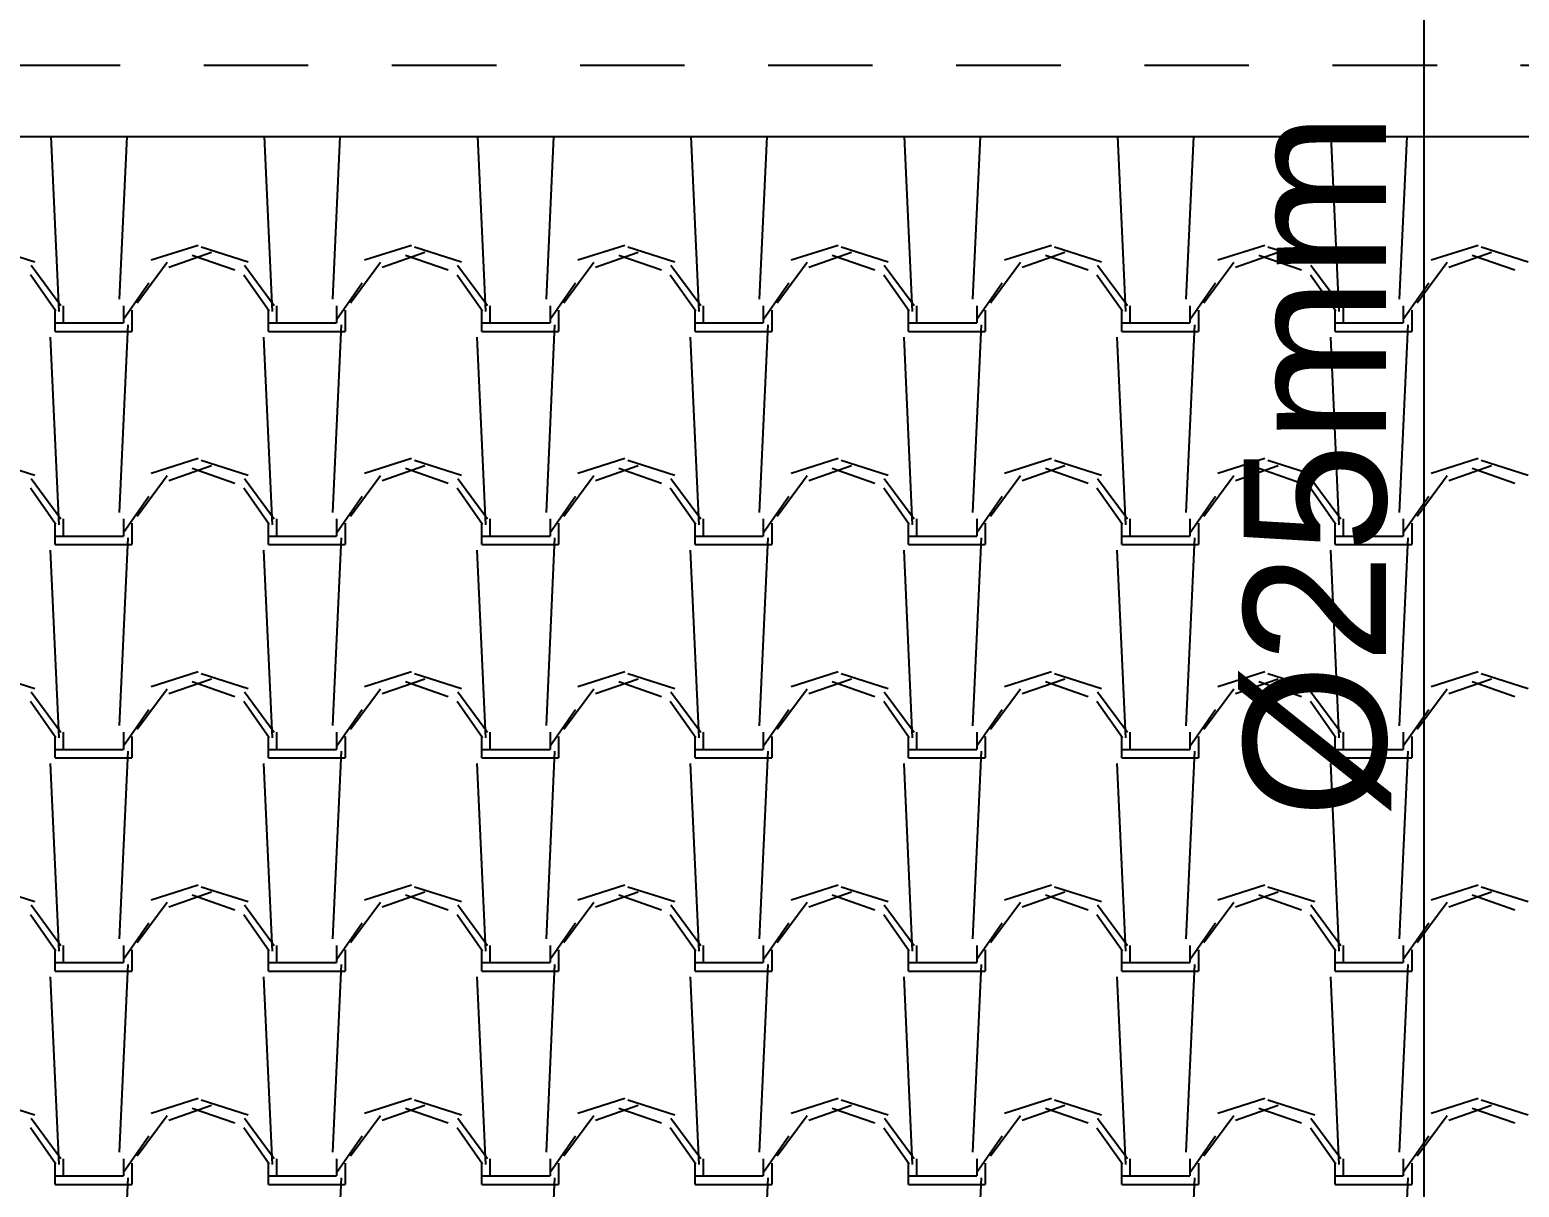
# Model space of a CAD drawing. Header units: millimetres. Extents: x 3923 to 4007, y 744 to 863.
# Drawn here: x 3934.984 to 3936.766, y 840.886 to 842.271 of the extents above; entities that cross this region are included whole.
import ezdxf
from ezdxf.enums import TextEntityAlignment as Align

# ---------------------------------------------------------------- set-up
doc = ezdxf.new("R2010")
doc.units = ezdxf.units.MM
doc.linetypes.add('HIDDEN2', pattern=[0.1875, 0.125, -0.0625])
for name, color, linetype in [('-HIDRO', 8, 'Continuous'), ('HID-TUBPRIMARIO', 5, 'Continuous'), ('TEXTO', 3, 'Continuous')]:
    doc.layers.add(name, color=color, linetype=linetype)
doc.styles.get("Standard").update_dxf_attribs({"font": 'arial.ttf'})

msp = doc.modelspace()

# ---------------------------------------------------------------- linework, layer by layer
at = {"layer": '-HIDRO', "linetype": 'HIDDEN2'}
msp.add_line((3931.1423, 842.2286), (3938.3715, 842.2286), dxfattribs=at)
at = {"layer": '-HIDRO'}
msp.add_line((3931.1423, 842.1435), (3938.3715, 842.1435), dxfattribs=at)
at = {"layer": '-HIDRO', "linetype": 'Continuous'}
for p, q in [((3935.0193, 841.9341), (3935.0098, 842.1435)), ((3935.0916, 841.9489), (3935.1005, 842.1435)), ((3935.2745, 841.9341), (3935.265, 842.1435)), ((3935.3468, 841.9489), (3935.3556, 842.1435)), ((3935.5297, 841.9341), (3935.5201, 842.1435)), ((3935.602, 841.9489), (3935.6108, 842.1435)), ((3935.7848, 841.9341), (3935.7753, 842.1435)), ((3935.8571, 841.9488), (3935.866, 842.1435)), ((3936.04, 841.9341), (3936.0304, 842.1435)), ((3936.1123, 841.9488), (3936.1211, 842.1435)), ((3936.2951, 841.9342), (3936.2856, 842.1435)), ((3936.3674, 841.9488), (3936.3763, 842.1435)), ((3936.5503, 841.9342), (3936.5407, 842.1435)), ((3936.6226, 841.9488), (3936.6314, 842.1435)), ((3935.1856, 842.0131), (3935.1295, 841.9953)), ((3935.4408, 842.0131), (3935.3847, 841.9953)), ((3935.6959, 842.0131), (3935.6398, 841.9953)), ((3935.9511, 842.0131), (3935.895, 841.9953)), ((3936.2062, 842.0131), (3936.1501, 841.9953)), ((3936.4614, 842.0131), (3936.4053, 841.9953)), ((3936.7165, 842.0131), (3936.6604, 841.9953)), ((3934.9903, 841.993), (3934.9342, 842.0109)), ((3935.2016, 842.0046), (3935.1506, 841.9868)), ((3935.2294, 841.9834), (3935.1784, 842.0012)), ((3935.2455, 841.993), (3935.1893, 842.0109)), ((3935.4567, 842.0046), (3935.4057, 841.9868)), ((3935.4845, 841.9834), (3935.4335, 842.0012)), ((3935.5006, 841.993), (3935.4445, 842.0109)), ((3935.7119, 842.0046), (3935.6609, 841.9868)), ((3935.7397, 841.9834), (3935.6887, 842.0012)), ((3935.7558, 841.993), (3935.6996, 842.0109)), ((3935.967, 842.0046), (3935.916, 841.9868)), ((3935.9948, 841.9834), (3935.9438, 842.0012)), ((3936.0109, 841.993), (3935.9548, 842.0109)), ((3936.2222, 842.0046), (3936.1712, 841.9868)), ((3936.25, 841.9834), (3936.199, 842.0012)), ((3936.2661, 841.993), (3936.2099, 842.0109)), ((3936.4773, 842.0046), (3936.4263, 841.9868)), ((3936.5051, 841.9834), (3936.4541, 842.0012)), ((3936.5212, 841.993), (3936.4651, 842.0109)), ((3936.7325, 842.0046), (3936.6815, 841.9868)), ((3936.7603, 841.9834), (3936.7093, 842.0012)), ((3936.7764, 841.993), (3936.7202, 842.0109)), ((3935.0155, 841.9344), (3934.9849, 841.9778)), ((3935.0214, 841.9407), (3934.9857, 841.9891)), ((3935.1484, 841.9925), (3935.1127, 841.9441)), ((3935.2706, 841.9344), (3935.24, 841.9777)), ((3935.2765, 841.9407), (3935.2408, 841.9891)), ((3935.4036, 841.9925), (3935.3678, 841.9441)), ((3935.5258, 841.9344), (3935.4952, 841.9777)), ((3935.5317, 841.9407), (3935.4959, 841.9891)), ((3935.6587, 841.9925), (3935.623, 841.9441)), ((3935.7809, 841.9344), (3935.7503, 841.9777)), ((3935.7868, 841.9407), (3935.7511, 841.9891)), ((3935.9139, 841.9925), (3935.8781, 841.9441)), ((3936.0361, 841.9344), (3936.0055, 841.9777)), ((3936.042, 841.9407), (3936.0062, 841.9891)), ((3936.169, 841.9925), (3936.1333, 841.9441)), ((3936.2912, 841.9344), (3936.2606, 841.9777)), ((3936.2971, 841.9407), (3936.2614, 841.9891)), ((3936.4242, 841.9925), (3936.3884, 841.9441)), ((3936.5464, 841.9344), (3936.5158, 841.9777)), ((3936.5523, 841.9407), (3936.5165, 841.9891)), ((3936.6793, 841.9925), (3936.6436, 841.9441)), ((3935.1267, 841.9678), (3935.0961, 841.9244)), ((3935.3819, 841.9678), (3935.3513, 841.9244)), ((3935.637, 841.9678), (3935.6064, 841.9244)), ((3935.8922, 841.9678), (3935.8616, 841.9244)), ((3936.1473, 841.9678), (3936.1167, 841.9244)), ((3936.4025, 841.9678), (3936.3719, 841.9244)), ((3936.6576, 841.9678), (3936.627, 841.9244)), ((3935.0246, 841.9205), (3935.0246, 841.9409)), ((3935.0961, 841.9409), (3935.0961, 841.9205)), ((3935.2798, 841.9205), (3935.2798, 841.9409)), ((3935.3512, 841.9409), (3935.3512, 841.9205)), ((3935.5349, 841.9205), (3935.5349, 841.9409)), ((3935.6064, 841.9409), (3935.6064, 841.9205)), ((3935.7901, 841.9205), (3935.7901, 841.9409)), ((3935.8615, 841.9409), (3935.8615, 841.9205)), ((3936.0452, 841.9205), (3936.0452, 841.9409)), ((3936.1167, 841.9409), (3936.1167, 841.9205)), ((3936.3004, 841.9205), (3936.3004, 841.9409)), ((3936.3718, 841.9409), (3936.3718, 841.9205)), ((3936.5555, 841.9205), (3936.5555, 841.9409)), ((3936.627, 841.9409), (3936.627, 841.9205)), ((3935.0144, 841.9103), (3935.0144, 841.9358)), ((3935.1063, 841.9358), (3935.1063, 841.9103)), ((3935.2696, 841.9103), (3935.2696, 841.9358)), ((3935.3614, 841.9358), (3935.3614, 841.9103)), ((3935.5247, 841.9103), (3935.5247, 841.9358)), ((3935.6166, 841.9358), (3935.6166, 841.9103)), ((3935.7799, 841.9103), (3935.7799, 841.9358)), ((3935.8717, 841.9358), (3935.8717, 841.9103)), ((3936.035, 841.9103), (3936.035, 841.9358)), ((3936.1269, 841.9358), (3936.1269, 841.9103)), ((3936.2902, 841.9103), (3936.2902, 841.9358)), ((3936.382, 841.9358), (3936.382, 841.9103)), ((3936.5453, 841.9103), (3936.5453, 841.9358)), ((3936.6372, 841.9358), (3936.6372, 841.9103)), ((3935.0144, 841.9205), (3935.0246, 841.9205)), ((3935.0144, 841.9103), (3935.0246, 841.9103)), ((3935.0246, 841.9205), (3935.0961, 841.9205)), ((3935.0246, 841.9103), (3935.1063, 841.9103)), ((3935.0916, 841.6937), (3935.1019, 841.9182)), ((3935.2696, 841.9205), (3935.2798, 841.9205)), ((3935.2696, 841.9103), (3935.2798, 841.9103)), ((3935.2798, 841.9205), (3935.3512, 841.9205)), ((3935.2798, 841.9103), (3935.3614, 841.9103)), ((3935.3468, 841.6937), (3935.357, 841.9182)), ((3935.5247, 841.9205), (3935.5349, 841.9205)), ((3935.5247, 841.9103), (3935.5349, 841.9103)), ((3935.5349, 841.9205), (3935.6064, 841.9205)), ((3935.5349, 841.9103), (3935.6166, 841.9103)), ((3935.602, 841.6937), (3935.6122, 841.9182)), ((3935.7799, 841.9205), (3935.7901, 841.9205)), ((3935.7799, 841.9103), (3935.7901, 841.9103)), ((3935.7901, 841.9205), (3935.8615, 841.9205)), ((3935.7901, 841.9103), (3935.8717, 841.9103)), ((3935.8571, 841.6937), (3935.8673, 841.9182)), ((3936.035, 841.9205), (3936.0452, 841.9205)), ((3936.035, 841.9103), (3936.0452, 841.9103)), ((3936.0452, 841.9205), (3936.1167, 841.9205)), ((3936.0452, 841.9103), (3936.1269, 841.9103)), ((3936.1123, 841.6937), (3936.1225, 841.9182)), ((3936.2902, 841.9205), (3936.3004, 841.9205)), ((3936.2902, 841.9103), (3936.3004, 841.9103)), ((3936.3004, 841.9205), (3936.3718, 841.9205)), ((3936.3004, 841.9103), (3936.382, 841.9103)), ((3936.3674, 841.6937), (3936.3776, 841.9182)), ((3936.5453, 841.9205), (3936.5555, 841.9205)), ((3936.5453, 841.9103), (3936.5555, 841.9103)), ((3936.5555, 841.9205), (3936.627, 841.9205)), ((3936.5555, 841.9103), (3936.6372, 841.9103)), ((3936.6226, 841.6937), (3936.6328, 841.9182)), ((3935.0193, 841.679), (3935.0091, 841.9035)), ((3935.2745, 841.679), (3935.2643, 841.9035)), ((3935.5297, 841.679), (3935.5194, 841.9035)), ((3935.7848, 841.679), (3935.7746, 841.9035)), ((3936.04, 841.679), (3936.0298, 841.9035)), ((3936.2951, 841.679), (3936.2849, 841.9035)), ((3936.5503, 841.679), (3936.5401, 841.9035)), ((3934.9903, 841.7379), (3934.9342, 841.7557)), ((3935.1856, 841.758), (3935.1295, 841.7401)), ((3935.2016, 841.7495), (3935.1506, 841.7316)), ((3935.2294, 841.7282), (3935.1784, 841.7461)), ((3935.2455, 841.7379), (3935.1893, 841.7557)), ((3935.4408, 841.758), (3935.3847, 841.7401)), ((3935.4567, 841.7495), (3935.4057, 841.7316)), ((3935.4845, 841.7282), (3935.4335, 841.7461)), ((3935.5006, 841.7379), (3935.4445, 841.7557)), ((3935.6959, 841.758), (3935.6398, 841.7401)), ((3935.7119, 841.7495), (3935.6609, 841.7316)), ((3935.7397, 841.7282), (3935.6887, 841.7461)), ((3935.7558, 841.7379), (3935.6996, 841.7557)), ((3935.9511, 841.758), (3935.895, 841.7401)), ((3935.967, 841.7495), (3935.916, 841.7316)), ((3935.9948, 841.7282), (3935.9438, 841.7461)), ((3936.0109, 841.7379), (3935.9548, 841.7557)), ((3936.2062, 841.758), (3936.1501, 841.7401)), ((3936.2222, 841.7495), (3936.1712, 841.7316)), ((3936.25, 841.7282), (3936.199, 841.7461)), ((3936.2661, 841.7379), (3936.2099, 841.7557)), ((3936.4614, 841.758), (3936.4053, 841.7401)), ((3936.4773, 841.7495), (3936.4263, 841.7316)), ((3936.5051, 841.7282), (3936.4541, 841.7461)), ((3936.5212, 841.7379), (3936.4651, 841.7557)), ((3936.7165, 841.758), (3936.6604, 841.7401)), ((3936.7325, 841.7495), (3936.6815, 841.7316)), ((3936.7603, 841.7282), (3936.7093, 841.7461)), ((3936.7764, 841.7379), (3936.7202, 841.7557)), ((3935.0214, 841.6855), (3934.9857, 841.734)), ((3935.1484, 841.7374), (3935.1127, 841.6889)), ((3935.2765, 841.6855), (3935.2408, 841.734)), ((3935.4036, 841.7374), (3935.3678, 841.6889)), ((3935.5317, 841.6855), (3935.496, 841.734)), ((3935.6587, 841.7374), (3935.623, 841.6889)), ((3935.7868, 841.6855), (3935.7511, 841.734)), ((3935.9139, 841.7374), (3935.8781, 841.6889)), ((3936.042, 841.6855), (3936.0062, 841.734)), ((3936.169, 841.7374), (3936.1333, 841.6889)), ((3936.2971, 841.6855), (3936.2614, 841.734)), ((3936.4242, 841.7374), (3936.3884, 841.6889)), ((3936.5523, 841.6855), (3936.5165, 841.734)), ((3936.6793, 841.7374), (3936.6436, 841.6889)), ((3935.0155, 841.6792), (3934.9849, 841.7226)), ((3935.1267, 841.7126), (3935.0961, 841.6692)), ((3935.2706, 841.6792), (3935.24, 841.7226)), ((3935.3819, 841.7126), (3935.3513, 841.6692)), ((3935.5258, 841.6792), (3935.4952, 841.7226)), ((3935.637, 841.7126), (3935.6064, 841.6692)), ((3935.7809, 841.6792), (3935.7503, 841.7226)), ((3935.8922, 841.7126), (3935.8616, 841.6692)), ((3936.0361, 841.6792), (3936.0055, 841.7226)), ((3936.1473, 841.7126), (3936.1167, 841.6692)), ((3936.2912, 841.6792), (3936.2606, 841.7226)), ((3936.4025, 841.7126), (3936.3719, 841.6692)), ((3936.5464, 841.6792), (3936.5158, 841.7226)), ((3936.6576, 841.7126), (3936.627, 841.6692)), ((3935.0144, 841.6551), (3935.0144, 841.6807)), ((3935.0246, 841.6653), (3935.0246, 841.6858)), ((3935.0961, 841.6858), (3935.0961, 841.6653)), ((3935.1063, 841.6807), (3935.1063, 841.6551)), ((3935.2696, 841.6551), (3935.2696, 841.6807)), ((3935.2798, 841.6653), (3935.2798, 841.6858)), ((3935.3512, 841.6858), (3935.3512, 841.6653)), ((3935.3614, 841.6807), (3935.3614, 841.6551)), ((3935.5247, 841.6551), (3935.5247, 841.6807)), ((3935.5349, 841.6653), (3935.5349, 841.6858)), ((3935.6064, 841.6858), (3935.6064, 841.6653)), ((3935.6166, 841.6807), (3935.6166, 841.6551)), ((3935.7799, 841.6551), (3935.7799, 841.6807)), ((3935.7901, 841.6653), (3935.7901, 841.6858)), ((3935.8615, 841.6858), (3935.8615, 841.6653)), ((3935.8717, 841.6807), (3935.8717, 841.6551)), ((3936.035, 841.6551), (3936.035, 841.6807)), ((3936.0452, 841.6653), (3936.0452, 841.6858)), ((3936.1167, 841.6858), (3936.1167, 841.6653)), ((3936.1269, 841.6807), (3936.1269, 841.6551)), ((3936.2902, 841.6551), (3936.2902, 841.6807)), ((3936.3004, 841.6653), (3936.3004, 841.6858)), ((3936.3718, 841.6858), (3936.3718, 841.6653)), ((3936.382, 841.6807), (3936.382, 841.6551)), ((3936.5453, 841.6551), (3936.5453, 841.6807)), ((3936.5555, 841.6653), (3936.5555, 841.6858)), ((3936.627, 841.6858), (3936.627, 841.6653)), ((3936.6372, 841.6807), (3936.6372, 841.6551)), ((3935.0144, 841.6653), (3935.0246, 841.6653)), ((3935.0144, 841.6551), (3935.0246, 841.6551)), ((3935.0246, 841.6653), (3935.0961, 841.6653)), ((3935.0246, 841.6551), (3935.1063, 841.6551)), ((3935.0916, 841.4386), (3935.1019, 841.6631)), ((3935.2696, 841.6653), (3935.2798, 841.6653)), ((3935.2696, 841.6551), (3935.2798, 841.6551)), ((3935.2798, 841.6653), (3935.3512, 841.6653)), ((3935.2798, 841.6551), (3935.3614, 841.6551)), ((3935.3468, 841.4386), (3935.357, 841.6631)), ((3935.5247, 841.6653), (3935.5349, 841.6653)), ((3935.5247, 841.6551), (3935.5349, 841.6551)), ((3935.5349, 841.6653), (3935.6064, 841.6653)), ((3935.5349, 841.6551), (3935.6166, 841.6551)), ((3935.602, 841.4386), (3935.6122, 841.6631)), ((3935.7799, 841.6653), (3935.7901, 841.6653)), ((3935.7799, 841.6551), (3935.7901, 841.6551)), ((3935.7901, 841.6653), (3935.8615, 841.6653)), ((3935.7901, 841.6551), (3935.8717, 841.6551)), ((3935.8571, 841.4385), (3935.8673, 841.6631)), ((3936.035, 841.6653), (3936.0452, 841.6653)), ((3936.035, 841.6551), (3936.0452, 841.6551)), ((3936.0452, 841.6653), (3936.1167, 841.6653)), ((3936.0452, 841.6551), (3936.1269, 841.6551)), ((3936.1123, 841.4385), (3936.1225, 841.6631)), ((3936.2902, 841.6653), (3936.3004, 841.6653)), ((3936.2902, 841.6551), (3936.3004, 841.6551)), ((3936.3004, 841.6653), (3936.3718, 841.6653)), ((3936.3004, 841.6551), (3936.382, 841.6551)), ((3936.3674, 841.4385), (3936.3776, 841.6631)), ((3936.5453, 841.6653), (3936.5555, 841.6653)), ((3936.5453, 841.6551), (3936.5555, 841.6551)), ((3936.5555, 841.6653), (3936.627, 841.6653)), ((3936.5555, 841.6551), (3936.6372, 841.6551)), ((3936.6226, 841.4385), (3936.6328, 841.6631)), ((3935.0193, 841.4238), (3935.0091, 841.6484)), ((3935.2745, 841.4238), (3935.2643, 841.6484)), ((3935.5297, 841.4238), (3935.5194, 841.6484)), ((3935.7848, 841.4238), (3935.7746, 841.6484)), ((3936.04, 841.4238), (3936.0298, 841.6484)), ((3936.2951, 841.4239), (3936.2849, 841.6484)), ((3936.5503, 841.4239), (3936.5401, 841.6484)), ((3934.9903, 841.4827), (3934.9342, 841.5006)), ((3935.1856, 841.5028), (3935.1295, 841.485)), ((3935.2455, 841.4827), (3935.1893, 841.5006)), ((3935.4408, 841.5028), (3935.3847, 841.485)), ((3935.5006, 841.4827), (3935.4445, 841.5006)), ((3935.6959, 841.5028), (3935.6398, 841.485)), ((3935.7558, 841.4827), (3935.6996, 841.5006)), ((3935.9511, 841.5028), (3935.895, 841.485)), ((3936.0109, 841.4827), (3935.9548, 841.5006)), ((3936.2062, 841.5028), (3936.1501, 841.485)), ((3936.2661, 841.4827), (3936.2099, 841.5006)), ((3936.4614, 841.5028), (3936.4053, 841.485)), ((3936.5212, 841.4827), (3936.4651, 841.5006)), ((3936.7165, 841.5028), (3936.6604, 841.485)), ((3936.7764, 841.4827), (3936.7202, 841.5006)), ((3935.0214, 841.4304), (3934.9857, 841.4788)), ((3935.1484, 841.4822), (3935.1127, 841.4338)), ((3935.2016, 841.4943), (3935.1506, 841.4765)), ((3935.2294, 841.4731), (3935.1784, 841.4909)), ((3935.2765, 841.4304), (3935.2408, 841.4788)), ((3935.4036, 841.4822), (3935.3678, 841.4338)), ((3935.4567, 841.4943), (3935.4057, 841.4765)), ((3935.4845, 841.4731), (3935.4335, 841.4909)), ((3935.5317, 841.4304), (3935.496, 841.4788)), ((3935.6587, 841.4822), (3935.623, 841.4338)), ((3935.7119, 841.4943), (3935.6609, 841.4765)), ((3935.7397, 841.4731), (3935.6887, 841.4909)), ((3935.7868, 841.4304), (3935.7511, 841.4788)), ((3935.9139, 841.4822), (3935.8781, 841.4338)), ((3935.967, 841.4943), (3935.916, 841.4765)), ((3935.9948, 841.4731), (3935.9438, 841.4909)), ((3936.042, 841.4304), (3936.0062, 841.4788)), ((3936.169, 841.4822), (3936.1333, 841.4338)), ((3936.2222, 841.4943), (3936.1712, 841.4765)), ((3936.25, 841.4731), (3936.199, 841.4909)), ((3936.2971, 841.4304), (3936.2614, 841.4788)), ((3936.4241, 841.4822), (3936.3884, 841.4338)), ((3936.4773, 841.4943), (3936.4263, 841.4765)), ((3936.5051, 841.4731), (3936.4541, 841.4909)), ((3936.5523, 841.4304), (3936.5165, 841.4788)), ((3936.6793, 841.4822), (3936.6436, 841.4338)), ((3936.7325, 841.4943), (3936.6815, 841.4765)), ((3936.7603, 841.4731), (3936.7093, 841.4909)), ((3935.0155, 841.4241), (3934.9849, 841.4675)), ((3935.2706, 841.4241), (3935.24, 841.4675)), ((3935.5258, 841.4241), (3935.4952, 841.4675)), ((3935.7809, 841.4241), (3935.7503, 841.4674)), ((3936.0361, 841.4241), (3936.0055, 841.4674)), ((3936.2912, 841.4241), (3936.2606, 841.4674)), ((3936.5464, 841.4241), (3936.5158, 841.4674)), ((3935.1267, 841.4575), (3935.0961, 841.4141)), ((3935.3819, 841.4575), (3935.3513, 841.4141)), ((3935.637, 841.4575), (3935.6064, 841.4141)), ((3935.8922, 841.4575), (3935.8616, 841.4141)), ((3936.1473, 841.4575), (3936.1167, 841.4141)), ((3936.4025, 841.4575), (3936.3719, 841.4141)), ((3936.6576, 841.4575), (3936.627, 841.4141)), ((3935.0144, 841.4), (3935.0144, 841.4255)), ((3935.0246, 841.4102), (3935.0246, 841.4306)), ((3935.0961, 841.4306), (3935.0961, 841.4102)), ((3935.1063, 841.4255), (3935.1063, 841.4)), ((3935.2696, 841.4), (3935.2696, 841.4255)), ((3935.2798, 841.4102), (3935.2798, 841.4306)), ((3935.3512, 841.4306), (3935.3512, 841.4102)), ((3935.3614, 841.4255), (3935.3614, 841.4)), ((3935.5247, 841.4), (3935.5247, 841.4255)), ((3935.5349, 841.4102), (3935.5349, 841.4306)), ((3935.6064, 841.4306), (3935.6064, 841.4102)), ((3935.6166, 841.4255), (3935.6166, 841.4)), ((3935.7799, 841.4), (3935.7799, 841.4255)), ((3935.7901, 841.4102), (3935.7901, 841.4306)), ((3935.8615, 841.4306), (3935.8615, 841.4102)), ((3935.8717, 841.4255), (3935.8717, 841.4)), ((3936.035, 841.4), (3936.035, 841.4255)), ((3936.0452, 841.4102), (3936.0452, 841.4306)), ((3936.1167, 841.4306), (3936.1167, 841.4102)), ((3936.1269, 841.4255), (3936.1269, 841.4)), ((3936.2902, 841.4), (3936.2902, 841.4255)), ((3936.3004, 841.4102), (3936.3004, 841.4306)), ((3936.3718, 841.4306), (3936.3718, 841.4102)), ((3936.382, 841.4255), (3936.382, 841.4)), ((3936.5453, 841.4), (3936.5453, 841.4255)), ((3936.5555, 841.4102), (3936.5555, 841.4306)), ((3936.627, 841.4306), (3936.627, 841.4102)), ((3936.6372, 841.4255), (3936.6372, 841.4)), ((3935.0144, 841.4102), (3935.0246, 841.4102)), ((3935.0246, 841.4102), (3935.0961, 841.4102)), ((3935.0916, 841.1834), (3935.1019, 841.4079)), ((3935.2696, 841.4102), (3935.2798, 841.4102)), ((3935.2798, 841.4102), (3935.3512, 841.4102)), ((3935.3468, 841.1834), (3935.357, 841.4079)), ((3935.5247, 841.4102), (3935.5349, 841.4102)), ((3935.5349, 841.4102), (3935.6064, 841.4102)), ((3935.602, 841.1834), (3935.6122, 841.4079)), ((3935.7799, 841.4102), (3935.7901, 841.4102)), ((3935.7901, 841.4102), (3935.8615, 841.4102)), ((3935.8571, 841.1834), (3935.8673, 841.4079)), ((3936.035, 841.4102), (3936.0452, 841.4102)), ((3936.0452, 841.4102), (3936.1167, 841.4102)), ((3936.1123, 841.1834), (3936.1225, 841.4079)), ((3936.2902, 841.4102), (3936.3004, 841.4102)), ((3936.3004, 841.4102), (3936.3718, 841.4102)), ((3936.3674, 841.1834), (3936.3776, 841.4079)), ((3936.5453, 841.4102), (3936.5555, 841.4102)), ((3936.5555, 841.4102), (3936.627, 841.4102)), ((3936.6226, 841.1834), (3936.6328, 841.4079)), ((3935.0193, 841.1687), (3935.0091, 841.3932)), ((3935.0144, 841.4), (3935.0246, 841.4)), ((3935.0246, 841.4), (3935.1063, 841.4)), ((3935.2745, 841.1687), (3935.2643, 841.3932)), ((3935.2696, 841.4), (3935.2798, 841.4)), ((3935.2798, 841.4), (3935.3614, 841.4)), ((3935.5297, 841.1687), (3935.5194, 841.3932)), ((3935.5247, 841.4), (3935.5349, 841.4)), ((3935.5349, 841.4), (3935.6166, 841.4)), ((3935.7848, 841.1687), (3935.7746, 841.3932)), ((3935.7799, 841.4), (3935.7901, 841.4)), ((3935.7901, 841.4), (3935.8717, 841.4)), ((3936.04, 841.1687), (3936.0298, 841.3932)), ((3936.035, 841.4), (3936.0452, 841.4)), ((3936.0452, 841.4), (3936.1269, 841.4)), ((3936.2951, 841.1687), (3936.2849, 841.3932)), ((3936.2902, 841.4), (3936.3004, 841.4)), ((3936.3004, 841.4), (3936.382, 841.4)), ((3936.5503, 841.1687), (3936.5401, 841.3932)), ((3936.5453, 841.4), (3936.5555, 841.4)), ((3936.5555, 841.4), (3936.6372, 841.4)), ((3934.9903, 841.2276), (3934.9342, 841.2454)), ((3935.1856, 841.2477), (3935.1295, 841.2298)), ((3935.2455, 841.2276), (3935.1893, 841.2454)), ((3935.4408, 841.2477), (3935.3847, 841.2298)), ((3935.5006, 841.2276), (3935.4445, 841.2454)), ((3935.6959, 841.2477), (3935.6398, 841.2298)), ((3935.7558, 841.2276), (3935.6996, 841.2454)), ((3935.9511, 841.2477), (3935.895, 841.2298)), ((3936.0109, 841.2276), (3935.9548, 841.2454)), ((3936.2062, 841.2477), (3936.1501, 841.2298)), ((3936.2661, 841.2276), (3936.2099, 841.2454)), ((3936.4614, 841.2477), (3936.4053, 841.2298)), ((3936.5212, 841.2276), (3936.4651, 841.2454)), ((3936.7165, 841.2477), (3936.6604, 841.2298)), ((3936.7764, 841.2276), (3936.7202, 841.2454)), ((3935.2016, 841.2392), (3935.1506, 841.2213)), ((3935.2294, 841.2179), (3935.1784, 841.2358)), ((3935.4567, 841.2392), (3935.4057, 841.2213)), ((3935.4845, 841.2179), (3935.4335, 841.2358)), ((3935.7119, 841.2392), (3935.6609, 841.2213)), ((3935.7397, 841.2179), (3935.6887, 841.2358)), ((3935.967, 841.2392), (3935.916, 841.2213)), ((3935.9948, 841.2179), (3935.9438, 841.2358)), ((3936.2222, 841.2392), (3936.1712, 841.2213)), ((3936.25, 841.2179), (3936.199, 841.2358)), ((3936.4773, 841.2392), (3936.4263, 841.2213)), ((3936.5051, 841.2179), (3936.4541, 841.2358)), ((3936.7325, 841.2392), (3936.6815, 841.2213)), ((3936.7603, 841.2179), (3936.7093, 841.2358)), ((3935.0155, 841.1689), (3934.9849, 841.2123)), ((3935.0214, 841.1752), (3934.9857, 841.2237)), ((3935.1484, 841.2271), (3935.1127, 841.1786)), ((3935.2706, 841.1689), (3935.24, 841.2123)), ((3935.2765, 841.1752), (3935.2408, 841.2237)), ((3935.4036, 841.2271), (3935.3678, 841.1786)), ((3935.5258, 841.1689), (3935.4952, 841.2123)), ((3935.5317, 841.1752), (3935.496, 841.2237)), ((3935.6587, 841.2271), (3935.623, 841.1786)), ((3935.7809, 841.1689), (3935.7503, 841.2123)), ((3935.7868, 841.1752), (3935.7511, 841.2237)), ((3935.9139, 841.2271), (3935.8781, 841.1786)), ((3936.0361, 841.1689), (3936.0055, 841.2123)), ((3936.042, 841.1752), (3936.0062, 841.2237)), ((3936.169, 841.2271), (3936.1333, 841.1786)), ((3936.2912, 841.1689), (3936.2606, 841.2123)), ((3936.2971, 841.1752), (3936.2614, 841.2237)), ((3936.4241, 841.2271), (3936.3884, 841.1786)), ((3936.5464, 841.1689), (3936.5158, 841.2123)), ((3936.5523, 841.1752), (3936.5165, 841.2237)), ((3936.6793, 841.2271), (3936.6436, 841.1786)), ((3935.1267, 841.2023), (3935.0961, 841.1589)), ((3935.3819, 841.2023), (3935.3513, 841.1589)), ((3935.637, 841.2023), (3935.6064, 841.1589)), ((3935.8922, 841.2023), (3935.8616, 841.1589)), ((3936.1473, 841.2023), (3936.1167, 841.1589)), ((3936.4025, 841.2023), (3936.3719, 841.1589)), ((3936.6576, 841.2023), (3936.627, 841.1589)), ((3935.0246, 841.155), (3935.0246, 841.1755)), ((3935.0961, 841.1755), (3935.0961, 841.155)), ((3935.2798, 841.155), (3935.2798, 841.1755)), ((3935.3512, 841.1755), (3935.3512, 841.155)), ((3935.5349, 841.155), (3935.5349, 841.1755)), ((3935.6064, 841.1755), (3935.6064, 841.155)), ((3935.7901, 841.155), (3935.7901, 841.1755)), ((3935.8615, 841.1755), (3935.8615, 841.155)), ((3936.0452, 841.155), (3936.0452, 841.1755)), ((3936.1167, 841.1755), (3936.1167, 841.155)), ((3936.3004, 841.155), (3936.3004, 841.1755)), ((3936.3718, 841.1755), (3936.3718, 841.155)), ((3936.5555, 841.155), (3936.5555, 841.1755)), ((3936.627, 841.1755), (3936.627, 841.155)), ((3935.0144, 841.1448), (3935.0144, 841.1704)), ((3935.1063, 841.1704), (3935.1063, 841.1448)), ((3935.2696, 841.1448), (3935.2696, 841.1704)), ((3935.3614, 841.1704), (3935.3614, 841.1448)), ((3935.5247, 841.1448), (3935.5247, 841.1704)), ((3935.6166, 841.1704), (3935.6166, 841.1448)), ((3935.7799, 841.1448), (3935.7799, 841.1704)), ((3935.8717, 841.1704), (3935.8717, 841.1448)), ((3936.035, 841.1448), (3936.035, 841.1704)), ((3936.1269, 841.1704), (3936.1269, 841.1448)), ((3936.2902, 841.1448), (3936.2902, 841.1704)), ((3936.382, 841.1704), (3936.382, 841.1448)), ((3936.5453, 841.1448), (3936.5453, 841.1704)), ((3936.6372, 841.1704), (3936.6372, 841.1448)), ((3935.0144, 841.155), (3935.0246, 841.155)), ((3935.0144, 841.1448), (3935.0246, 841.1448)), ((3935.0246, 841.155), (3935.0961, 841.155)), ((3935.0246, 841.1448), (3935.1063, 841.1448)), ((3935.0916, 840.9283), (3935.1019, 841.1528)), ((3935.2696, 841.155), (3935.2798, 841.155)), ((3935.2696, 841.1448), (3935.2798, 841.1448)), ((3935.2798, 841.155), (3935.3512, 841.155)), ((3935.2798, 841.1448), (3935.3614, 841.1448)), ((3935.3468, 840.9283), (3935.357, 841.1528)), ((3935.5247, 841.155), (3935.5349, 841.155)), ((3935.5247, 841.1448), (3935.5349, 841.1448)), ((3935.5349, 841.155), (3935.6064, 841.155)), ((3935.5349, 841.1448), (3935.6166, 841.1448)), ((3935.602, 840.9283), (3935.6122, 841.1528)), ((3935.7799, 841.155), (3935.7901, 841.155)), ((3935.7799, 841.1448), (3935.7901, 841.1448)), ((3935.7901, 841.155), (3935.8615, 841.155)), ((3935.7901, 841.1448), (3935.8717, 841.1448)), ((3935.8571, 840.9282), (3935.8673, 841.1528)), ((3936.035, 841.155), (3936.0452, 841.155)), ((3936.035, 841.1448), (3936.0452, 841.1448)), ((3936.0452, 841.155), (3936.1167, 841.155)), ((3936.0452, 841.1448), (3936.1269, 841.1448)), ((3936.1123, 840.9282), (3936.1225, 841.1528)), ((3936.2902, 841.155), (3936.3004, 841.155)), ((3936.2902, 841.1448), (3936.3004, 841.1448)), ((3936.3004, 841.155), (3936.3718, 841.155)), ((3936.3004, 841.1448), (3936.382, 841.1448)), ((3936.3674, 840.9282), (3936.3776, 841.1528)), ((3936.5453, 841.155), (3936.5555, 841.155)), ((3936.5453, 841.1448), (3936.5555, 841.1448)), ((3936.5555, 841.155), (3936.627, 841.155)), ((3936.5555, 841.1448), (3936.6372, 841.1448)), ((3936.6226, 840.9282), (3936.6328, 841.1528)), ((3935.0193, 840.9135), (3935.0091, 841.1381)), ((3935.2745, 840.9135), (3935.2643, 841.1381)), ((3935.5297, 840.9135), (3935.5194, 841.1381)), ((3935.7848, 840.9135), (3935.7746, 841.1381)), ((3936.04, 840.9135), (3936.0298, 841.1381)), ((3936.2951, 840.9136), (3936.2849, 841.1381)), ((3936.5503, 840.9136), (3936.5401, 841.1381)), ((3934.9903, 840.9724), (3934.9342, 840.9903)), ((3935.1856, 840.9925), (3935.1295, 840.9747)), ((3935.2016, 840.984), (3935.1506, 840.9662)), ((3935.2294, 840.9628), (3935.1784, 840.9806)), ((3935.2455, 840.9724), (3935.1893, 840.9903)), ((3935.4408, 840.9925), (3935.3847, 840.9747)), ((3935.4567, 840.984), (3935.4057, 840.9662)), ((3935.4845, 840.9628), (3935.4335, 840.9806)), ((3935.5006, 840.9724), (3935.4445, 840.9903)), ((3935.6959, 840.9925), (3935.6398, 840.9747)), ((3935.7119, 840.984), (3935.6609, 840.9662)), ((3935.7397, 840.9628), (3935.6887, 840.9806)), ((3935.7558, 840.9724), (3935.6996, 840.9903)), ((3935.9511, 840.9925), (3935.895, 840.9747)), ((3935.967, 840.984), (3935.916, 840.9662)), ((3935.9948, 840.9628), (3935.9438, 840.9806)), ((3936.0109, 840.9724), (3935.9548, 840.9903)), ((3936.2062, 840.9925), (3936.1501, 840.9747)), ((3936.2222, 840.984), (3936.1712, 840.9662)), ((3936.25, 840.9628), (3936.199, 840.9806)), ((3936.2661, 840.9724), (3936.2099, 840.9903)), ((3936.4614, 840.9925), (3936.4053, 840.9747)), ((3936.4773, 840.984), (3936.4263, 840.9662)), ((3936.5051, 840.9628), (3936.4541, 840.9806)), ((3936.5212, 840.9724), (3936.4651, 840.9903)), ((3936.7165, 840.9925), (3936.6604, 840.9747)), ((3936.7325, 840.984), (3936.6815, 840.9662)), ((3936.7603, 840.9628), (3936.7093, 840.9806)), ((3936.7764, 840.9724), (3936.7202, 840.9903)), ((3935.0214, 840.9201), (3934.9857, 840.9685)), ((3935.1484, 840.9719), (3935.1127, 840.9235)), ((3935.2765, 840.9201), (3935.2408, 840.9685)), ((3935.4036, 840.9719), (3935.3678, 840.9235)), ((3935.5317, 840.9201), (3935.496, 840.9685)), ((3935.6587, 840.9719), (3935.623, 840.9235)), ((3935.7868, 840.9201), (3935.7511, 840.9685)), ((3935.9139, 840.9719), (3935.8781, 840.9235)), ((3936.042, 840.9201), (3936.0063, 840.9685)), ((3936.169, 840.9719), (3936.1333, 840.9235)), ((3936.2971, 840.9201), (3936.2614, 840.9685)), ((3936.4241, 840.9719), (3936.3884, 840.9235)), ((3936.5523, 840.9201), (3936.5165, 840.9685)), ((3936.6793, 840.9719), (3936.6436, 840.9235)), ((3935.0155, 840.9138), (3934.9849, 840.9572)), ((3935.1267, 840.9472), (3935.0961, 840.9038)), ((3935.2706, 840.9138), (3935.24, 840.9572)), ((3935.3819, 840.9472), (3935.3513, 840.9038)), ((3935.5258, 840.9138), (3935.4952, 840.9572)), ((3935.637, 840.9472), (3935.6064, 840.9038)), ((3935.7809, 840.9138), (3935.7503, 840.9572)), ((3935.8922, 840.9472), (3935.8616, 840.9038)), ((3936.0361, 840.9138), (3936.0055, 840.9571)), ((3936.1473, 840.9472), (3936.1167, 840.9038)), ((3936.2912, 840.9138), (3936.2606, 840.9571)), ((3936.4025, 840.9472), (3936.3719, 840.9038)), ((3936.5464, 840.9138), (3936.5158, 840.9571)), ((3936.6576, 840.9472), (3936.627, 840.9038)), ((3935.0144, 840.8897), (3935.0144, 840.9152)), ((3935.0246, 840.8999), (3935.0246, 840.9203)), ((3935.0961, 840.9203), (3935.0961, 840.8999)), ((3935.1063, 840.9152), (3935.1063, 840.8897)), ((3935.2696, 840.8897), (3935.2696, 840.9152)), ((3935.2798, 840.8999), (3935.2798, 840.9203)), ((3935.3512, 840.9203), (3935.3512, 840.8999)), ((3935.3614, 840.9152), (3935.3614, 840.8897)), ((3935.5247, 840.8897), (3935.5247, 840.9152)), ((3935.5349, 840.8999), (3935.5349, 840.9203)), ((3935.6064, 840.9203), (3935.6064, 840.8999)), ((3935.6166, 840.9152), (3935.6166, 840.8897)), ((3935.7799, 840.8897), (3935.7799, 840.9152)), ((3935.7901, 840.8999), (3935.7901, 840.9203)), ((3935.8615, 840.9203), (3935.8615, 840.8999)), ((3935.8717, 840.9152), (3935.8717, 840.8897)), ((3936.035, 840.8897), (3936.035, 840.9152)), ((3936.0452, 840.8999), (3936.0452, 840.9203)), ((3936.1167, 840.9203), (3936.1167, 840.8999)), ((3936.1269, 840.9152), (3936.1269, 840.8897)), ((3936.2902, 840.8897), (3936.2902, 840.9152)), ((3936.3004, 840.8999), (3936.3004, 840.9203)), ((3936.3718, 840.9203), (3936.3718, 840.8999)), ((3936.382, 840.9152), (3936.382, 840.8897)), ((3936.5453, 840.8897), (3936.5453, 840.9152)), ((3936.5555, 840.8999), (3936.5555, 840.9203)), ((3936.627, 840.9203), (3936.627, 840.8999)), ((3936.6372, 840.9152), (3936.6372, 840.8897)), ((3935.0144, 840.8999), (3935.0246, 840.8999)), ((3935.0144, 840.8897), (3935.0246, 840.8897)), ((3935.0246, 840.8999), (3935.0961, 840.8999)), ((3935.0246, 840.8897), (3935.1063, 840.8897)), ((3935.0916, 840.6731), (3935.1019, 840.8976)), ((3935.2696, 840.8999), (3935.2798, 840.8999)), ((3935.2696, 840.8897), (3935.2798, 840.8897)), ((3935.2798, 840.8999), (3935.3512, 840.8999)), ((3935.2798, 840.8897), (3935.3614, 840.8897)), ((3935.3468, 840.6731), (3935.357, 840.8976)), ((3935.5247, 840.8999), (3935.5349, 840.8999)), ((3935.5247, 840.8897), (3935.5349, 840.8897)), ((3935.5349, 840.8999), (3935.6064, 840.8999)), ((3935.5349, 840.8897), (3935.6166, 840.8897)), ((3935.602, 840.6731), (3935.6122, 840.8976)), ((3935.7799, 840.8999), (3935.7901, 840.8999)), ((3935.7799, 840.8897), (3935.7901, 840.8897)), ((3935.7901, 840.8999), (3935.8615, 840.8999)), ((3935.7901, 840.8897), (3935.8717, 840.8897)), ((3935.8571, 840.6731), (3935.8673, 840.8976)), ((3936.035, 840.8999), (3936.0452, 840.8999)), ((3936.035, 840.8897), (3936.0452, 840.8897)), ((3936.0452, 840.8999), (3936.1167, 840.8999)), ((3936.0452, 840.8897), (3936.1269, 840.8897)), ((3936.1123, 840.6731), (3936.1225, 840.8976)), ((3936.2902, 840.8999), (3936.3004, 840.8999)), ((3936.2902, 840.8897), (3936.3004, 840.8897)), ((3936.3004, 840.8999), (3936.3718, 840.8999)), ((3936.3004, 840.8897), (3936.382, 840.8897)), ((3936.3674, 840.6731), (3936.3776, 840.8976)), ((3936.5453, 840.8999), (3936.5555, 840.8999)), ((3936.5453, 840.8897), (3936.5555, 840.8897)), ((3936.5555, 840.8999), (3936.627, 840.8999)), ((3936.5555, 840.8897), (3936.6372, 840.8897)), ((3936.6226, 840.6731), (3936.6328, 840.8976))]:
    msp.add_line(p, q, dxfattribs=at)
at = {"layer": 'HID-TUBPRIMARIO'}
msp.add_line((3936.6518, 828.7752), (3936.6518, 842.9034), dxfattribs=at)

# ---------------------------------------------------------------- texts
at = {"layer": 'TEXTO'}
msp.add_text('Ø25mm', height=0.1701, rotation=90, dxfattribs=at).set_placement((3936.5212, 841.7501), align=Align.MIDDLE_CENTER)

doc.saveas('drawing.dxf')
